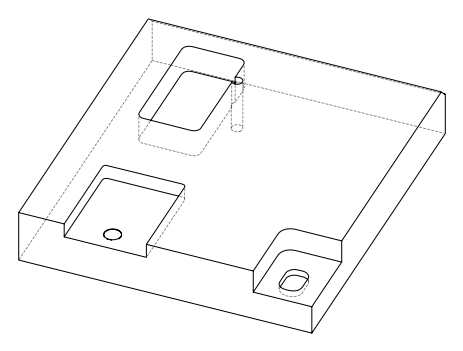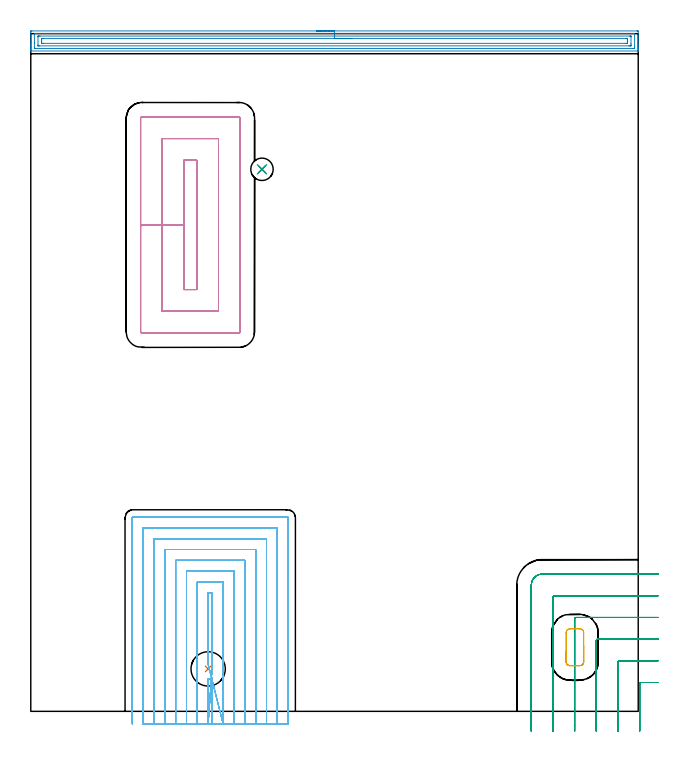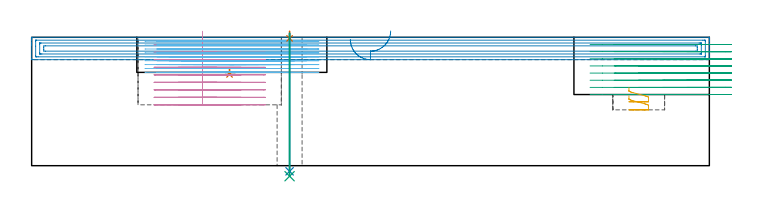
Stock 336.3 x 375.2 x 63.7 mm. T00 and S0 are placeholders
(PLAN: 9 operations, 6 tool changes, 83.8 min)
(1 INDEXABLE_INSERT_DRILL_BLIND_HOLE_FROM_SOLID | STEP1POCKET | NXT0302_009 | 0.02 min | 5146 mm3)
(2 AREA_MILL | FG_CHAMFER_SURFACE | UGT0205_001 | 11.03 min | 20700 mm3)
(3 MILL_CORNER_NOTCH_RECTANGULAR | CORNER_NOTCH_RECTANGULAR | NXT0201_012 | Follow Part, ap 4, ae 75% | 10.43 min | 159131 mm3)
(4 MILL_RECTANGULAR_POCKET | POCKET_RECTANGULAR_STRAIGHT | NXT0201_012 | Follow Part, ap 4, ae 75% | 15.08 min | 320854 mm3)
(5 MILL_RECTANGULAR_POCKET_1 | POCKET_RECTANGULAR_STRAIGHT_1 | NXT0201_012 | Follow Part, ap 4, ae 75% | 0.46 min | 6454 mm3)
(6 MILL_SLOT | SLOT_PARTIAL_RECTANGULAR | UGT0201_007 | Follow Part, ap 2, ae 75% | 46.18 min | 178075 mm3)
(7 SPOT_DRILL | STEP1HOLE | NXT0321_9005460120000 | 0.03 min | 19 mm3)
(8 DRILL_THROUGH_HOLE_INTO_CENTER | STEP1HOLE | NXT0301_042 | 0.28 min | 2461 mm3)
(9 DRILL_TO_ENLARGE_THROUGH_HOLE | STEP1HOLE | UGT0301_233 | 0.29 min | 4719 mm3)
(TOOL NXT0302_009 | Index. Insert Drill 19mm [880-D1900L25-05] | D19 PA176 FL95 Z2)
(TOOL UGT0205_001 | Chamfer Mill 20 x 3 x 45 deg. | D20 FL50 Z2)
(TOOL NXT0201_012 | ENDMILL 16mm [2P460-1600-NA 1630] | D16 FL38 Z6)
(TOOL UGT0201_007 | End Mill 8 mm | D8 FL19 Z4)
(TOOL NXT0321_9005460120000 | NC Spot Drill, 142deg, 12mm, Carbide, Uncoated | D12 PA142 FL30 Z2)
(TOOL NXT0301_042 | Carbide Drill 7.1mm [860.1-0710-057A1-MM 2214] | D7.1 PA140 FL85 Z2)
(TOOL UGT0301_233 | Twist Drill 12.4 mm | D12.4 PA118 FL98 Z2)
(OP 1 INDEXABLE_INSERT_DRILL_BLIND_HOLE_FROM_SOLID)
G17 G21 G94 G90
T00 M6
G54
G17 G0 G90 X98.2 Y23.5 S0 M3
G43 Z73.7 H1
G94 G81 G98 Z45.3 F250. R48.3
G80
M5
M2
(OP 2 AREA_MILL)
G17 G21 G94 G90
T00 M6
G54
G17 G0 G90 X158.15 Y376.7 S1061 M3
G43 Z73.7 H0
Z62.6
G94 G1 X158.188 Z61.728 F250.
X158.302 Z60.864
X158.491 Z60.012
X158.753 Z59.18
X159.087 Z58.374
X159.49 Z57.6
X159.959 Z56.864
X160.49 Z56.172
X161.079 Z55.529
X161.722 Z54.94
X162.414 Z54.409
X163.15 Z53.94
X163.924 Z53.537
X164.73 Z53.203
X165.562 Z52.941
X166.414 Z52.752
X167.278 Z52.638
X168.15 Z52.6
X335.68
X335.945 Y376.697 Z52.602
X336.29 Y376.692 Z52.606
X336.3 Y376.342 Z52.955
Y368.914 Z60.38
Y367.472 Z61.824
Y367.126 Z62.17
Y366.432 Z62.868
Y366.09 Z63.21
X336.294 Y365.669 Z63.623
X336.29 Y365.602 Z63.688
X336.127 Y365.6 Z63.7
X0.173
X0.01 Y365.603 Z63.688
X0.004 Y365.643 Z63.648
X0.002 Y365.671 Z63.621
X0. Y366.09 Z63.21
Y366.432 Z62.868
Y367.126 Z62.17
Y368.367 Z60.93
Y368.914 Z60.38
Y369.535 Z59.761
X0.001 Y376.069 Z53.229
X0.004 Y376.686 Z52.612
X0.007 Y376.692 Z52.606
X0.62 Y376.7 Z52.6
X168.15
Y375.286 Z54.014
X333.893
X334.004 Y375.285 Z54.015
X334.227 Y375.281 Z54.019
X334.284 Y375.279 Z54.021
X334.29 Y375.266 Z54.034
X334.296 Y375.232 Z54.068
X334.298 Y375.174 Z54.126
X334.3 Y374.767 Z54.533
X334.299 Y367.613 Z61.687
X334.293 Y367.126 Z62.174
X334.29 Y367.03 Z62.27
X334.115 Y367.02 Z62.28
X334.003 Y367.016 Z62.284
X333.893 Y367.015 Z62.285
X333.111 Y367.014 Z62.286
X2.407
X2.296 Y367.015 Z62.285
X2.074 Y367.019 Z62.281
X2.016 Y367.021 Z62.279
X2.01 Y367.034 Z62.266
X2.004 Y367.068 Z62.232
X2.002 Y367.126 Z62.174
X2. Y367.533 Z61.767
Y370.012 Z59.288
X2.001 Y374.687 Z54.613
X2.007 Y375.174 Z54.126
X2.01 Y375.27 Z54.03
X2.185 Y375.28 Z54.02
X2.297 Y375.284 Z54.016
X2.407 Y375.285 Z54.015
X3.189 Y375.286 Z54.014
X168.15
Y373.872 Z55.428
X331.621 Y373.871 Z55.429
X332.106 Y373.869 Z55.431
X332.267 Y373.867 Z55.433
X332.286 Y373.865 Z55.435
X332.292 Y373.813 Z55.487
X332.297 Y373.709 Z55.591
X332.299 Y373.58 Z55.72
X332.3 Y373.386 Z55.914
Y369.614 Z59.686
X332.299 Y368.914 Z60.386
X332.298 Y368.722 Z60.578
X332.29 Y368.526 Z60.774
X332.279 Y368.435 Z60.865
X332.227 Y368.433 Z60.867
X332.106 Y368.43 Z60.87
X331.698 Y368.429 Z60.871
X331.213 Y368.428 Z60.872
X4.679 Y368.429 Z60.871
X4.194 Y368.431 Z60.869
X4.033 Y368.433 Z60.867
X4.014 Y368.435 Z60.865
X4.008 Y368.487 Z60.813
X4.003 Y368.591 Z60.709
X4.001 Y368.72 Z60.58
X4. Y368.914 Z60.386
X4.001 Y373.386 Z55.914
X4.002 Y373.578 Z55.722
X4.01 Y373.774 Z55.526
X4.021 Y373.865 Z55.435
X4.073 Y373.867 Z55.433
X4.194 Y373.87 Z55.43
X4.602 Y373.871 Z55.429
X5.088 Y373.872 Z55.428
X168.15
Y372.457 Z56.843
X329.46
X330.276 Y372.45 Z56.85
X330.3 Y371.616 Z57.684
Y370.722 Z58.578
Y370.703 Z58.597
X330.278 Y369.85 Z59.45
X329.426 Y369.843 Z59.457
X6.84
X6.024 Y369.85 Z59.45
X6. Y370.684 Z58.616
Y371.578 Z57.722
Y371.597 Z57.703
X6.022 Y372.45 Z56.85
X6.875 Y372.457 Z56.843
X168.15
X169.022 Z56.881
X169.887 Z56.995
X170.738 Z57.183
X171.57 Z57.446
X172.376 Z57.78
X173.15 Z58.182
X173.886 Z58.651
X174.578 Z59.182
X175.221 Z59.772
X175.81 Z60.415
X176.342 Z61.107
X176.81 Z61.843
X177.213 Z62.616
X177.547 Z63.422
X177.809 Z64.254
X177.998 Z65.106
X178.112 Z65.971
X178.15 Z66.843
G0 Z73.7
M5
M2
(OP 3 MILL_CORNER_NOTCH_RECTANGULAR)
G17 G21 G94 G90
T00 M6
G54
G17 G0 G90 X347.3 Y16. S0 M3
G43 Z73.7 H1
Z60.15
G94 G1 X344.3 F250.
X337.895 F500.
G3 X337.1 Y15.205 R0.8
G1 Y-7.96
Y-10.96 F250.
G0 Z73.7
X347.3 Y28.
Z60.15
G1 X344.3
X325.895 F500.
G3 X325.1 Y27.205 R0.8
G1 Y-8.
Y-11. F250.
G0 Z73.7
X347.3 Y40.
Z60.15
G1 X344.3
X313.895 F500.
G3 X313.1 Y39.205 R0.8
G1 Y-8.
Y-11. F250.
G0 Z73.7
X347.3 Y52.
Z60.15
G1 X344.3
X301.896 F500.
G3 X301.1 Y51.204 R0.8
G1 Y-8.
Y-11. F250.
G0 Z73.7
X347.3 Y64.
Z60.15
G1 X344.3
X289.896 F500.
G3 X289.1 Y63.204 R0.8
G1 Y-8.
Y-11. F250.
G0 Z73.7
X347.3 Y76.
Z60.15
G1 X344.3
X283.2 F500.
G3 X277.1 Y69.9 R6.1
G1 Y-8.
Y-11. F250.
G0 Z73.7
X347.3 Y16.
Z56.6
G1 X344.3
X337.895 F500.
G3 X337.1 Y15.205 R0.8
G1 Y-7.96
Y-10.96 F250.
G0 Z73.7
X347.3 Y28.
Z56.6
G1 X344.3
X325.895 F500.
G3 X325.1 Y27.205 R0.8
G1 Y-8.
Y-11. F250.
G0 Z73.7
X347.3 Y40.
Z56.6
G1 X344.3
X313.895 F500.
G3 X313.1 Y39.205 R0.8
G1 Y-8.
Y-11. F250.
G0 Z73.7
X347.3 Y52.
Z56.6
G1 X344.3
X301.896 F500.
G3 X301.1 Y51.204 R0.8
G1 Y-8.
Y-11. F250.
G0 Z73.7
X347.3 Y64.
Z56.6
G1 X344.3
X289.896 F500.
G3 X289.1 Y63.204 R0.8
G1 Y-8.
Y-11. F250.
G0 Z73.7
X347.3 Y76.
Z56.6
G1 X344.3
X283.2 F500.
G3 X277.1 Y69.9 R6.1
G1 Y-8.
Y-11. F250.
G0 Z73.7
X347.3 Y16.
Z53.05
G1 X344.3
X337.895 F500.
G3 X337.1 Y15.205 R0.8
G1 Y-7.96
Y-10.96 F250.
G0 Z73.7
X347.3 Y28.
Z53.05
G1 X344.3
X325.895 F500.
G3 X325.1 Y27.205 R0.8
G1 Y-8.
Y-11. F250.
G0 Z73.7
X347.3 Y40.
Z53.05
G1 X344.3
X313.895 F500.
G3 X313.1 Y39.205 R0.8
G1 Y-8.
Y-11. F250.
G0 Z73.7
X347.3 Y52.
Z53.05
G1 X344.3
X301.896 F500.
G3 X301.1 Y51.204 R0.8
G1 Y-8.
Y-11. F250.
G0 Z73.7
X347.3 Y64.
Z53.05
G1 X344.3
X289.896 F500.
G3 X289.1 Y63.204 R0.8
G1 Y-8.
Y-11. F250.
G0 Z73.7
X347.3 Y76.
Z53.05
G1 X344.3
X283.2 F500.
G3 X277.1 Y69.9 R6.1
G1 Y-8.
Y-11. F250.
G0 Z73.7
X347.3 Y16.
Z49.5
G1 X344.3
X337.895 F500.
G3 X337.1 Y15.205 R0.8
G1 Y-7.96
Y-10.96 F250.
G0 Z73.7
X347.3 Y28.
Z49.5
G1 X344.3
X325.895 F500.
G3 X325.1 Y27.205 R0.8
G1 Y-8.
Y-11. F250.
G0 Z73.7
X347.3 Y40.
Z49.5
G1 X344.3
X313.895 F500.
G3 X313.1 Y39.205 R0.8
G1 Y-8.
Y-11. F250.
G0 Z73.7
X347.3 Y52.
Z49.5
G1 X344.3
X301.896 F500.
G3 X301.1 Y51.204 R0.8
G1 Y-8.
Y-11. F250.
G0 Z73.7
X347.3 Y64.
Z49.5
G1 X344.3
X289.896 F500.
G3 X289.1 Y63.204 R0.8
G1 Y-8.
Y-11. F250.
G0 Z73.7
X347.3 Y76.
Z49.5
G1 X344.3
X283.2 F500.
G3 X277.1 Y69.9 R6.1
G1 Y-8.
Y-11. F250.
G0 Z73.7
X347.3 Y16.
Z45.95
G1 X344.3
X337.895 F500.
G3 X337.1 Y15.205 R0.8
G1 Y-7.96
Y-10.96 F250.
G0 Z73.7
X347.3 Y28.
Z45.95
G1 X344.3
X325.895 F500.
G3 X325.1 Y27.205 R0.8
G1 Y-8.
Y-11. F250.
G0 Z73.7
X347.3 Y40.
Z45.95
G1 X344.3
X313.895 F500.
G3 X313.1 Y39.205 R0.8
G1 Y-8.
Y-11. F250.
G0 Z73.7
X347.3 Y52.
Z45.95
G1 X344.3
X301.896 F500.
G3 X301.1 Y51.204 R0.8
G1 Y-8.
Y-11. F250.
G0 Z73.7
X347.3 Y64.
Z45.95
G1 X344.3
X289.896 F500.
G3 X289.1 Y63.204 R0.8
G1 Y-8.
Y-11. F250.
G0 Z73.7
X347.3 Y76.
Z45.95
G1 X344.3
X283.2 F500.
G3 X277.1 Y69.9 R6.1
G1 Y-8.
Y-11. F250.
G0 Z73.7
X347.3 Y16.
Z42.4
G1 X344.3
X337.895 F500.
G3 X337.1 Y15.205 R0.8
G1 Y-7.96
Y-10.96 F250.
G0 Z73.7
X347.3 Y28.
Z42.4
G1 X344.3
X325.895 F500.
G3 X325.1 Y27.205 R0.8
G1 Y-8.
Y-11. F250.
G0 Z73.7
X347.3 Y40.
Z42.4
G1 X344.3
X313.895 F500.
G3 X313.1 Y39.205 R0.8
G1 Y-8.
Y-11. F250.
G0 Z73.7
X347.3 Y52.
Z42.4
G1 X344.3
X301.896 F500.
G3 X301.1 Y51.204 R0.8
G1 Y-8.
Y-11. F250.
G0 Z73.7
X347.3 Y64.
Z42.4
G1 X344.3
X289.896 F500.
G3 X289.1 Y63.204 R0.8
G1 Y-8.
Y-11. F250.
G0 Z73.7
X347.3 Y76.
Z42.4
G1 X344.3
X283.2 F500.
G3 X277.1 Y69.9 R6.1
G1 Y-8.
Y-11. F250.
G0 Z73.7
X347.3 Y16.
Z38.85
G1 X344.3
X337.895 F500.
G3 X337.1 Y15.205 R0.8
G1 Y-7.96
Y-10.96 F250.
G0 Z73.7
X347.3 Y28.
Z38.85
G1 X344.3
X325.895 F500.
G3 X325.1 Y27.205 R0.8
G1 Y-8.
Y-11. F250.
G0 Z73.7
X347.3 Y40.
Z38.85
G1 X344.3
X313.895 F500.
G3 X313.1 Y39.205 R0.8
G1 Y-8.
Y-11. F250.
G0 Z73.7
X347.3 Y52.
Z38.85
G1 X344.3
X301.896 F500.
G3 X301.1 Y51.204 R0.8
G1 Y-8.
Y-11. F250.
G0 Z73.7
X347.3 Y64.
Z38.85
G1 X344.3
X289.896 F500.
G3 X289.1 Y63.204 R0.8
G1 Y-8.
Y-11. F250.
G0 Z73.7
X347.3 Y76.
Z38.85
G1 X344.3
X283.2 F500.
G3 X277.1 Y69.9 R6.1
G1 Y-8.
Y-11. F250.
G0 Z73.7
X347.3 Y16.
Z35.3
G1 X344.3
X337.895 F500.
G3 X337.1 Y15.205 R0.8
G1 Y-7.96
Y-10.96 F250.
G0 Z73.7
X347.3 Y28.
Z35.3
G1 X344.3
X325.895 F500.
G3 X325.1 Y27.205 R0.8
G1 Y-8.
Y-11. F250.
G0 Z73.7
X347.3 Y40.
Z35.3
G1 X344.3
X313.895 F500.
G3 X313.1 Y39.205 R0.8
G1 Y-8.
Y-11. F250.
G0 Z73.7
X347.3 Y52.
Z35.3
G1 X344.3
X301.896 F500.
G3 X301.1 Y51.204 R0.8
G1 Y-8.
Y-11. F250.
G0 Z73.7
X347.3 Y64.
Z35.3
G1 X344.3
X289.896 F500.
G3 X289.1 Y63.204 R0.8
G1 Y-8.
Y-11. F250.
G0 Z73.7
X347.3 Y76.
Z35.3
G1 X344.3
X283.2 F500.
G3 X277.1 Y69.9 R6.1
G1 Y-8.
Y-11. F250.
G0 Z73.7
M5
M2
(OP 4 MILL_RECTANGULAR_POCKET)
G17 G21 G94 G90
T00 M6
G54
G17 G0 G90 X84.8 Y294.388 S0 M3
G43 Z73.7 H1
Z66.7
G94 G1 Y269.3 Z59.978 F250.
Y233.5 F500.
X91.9
Y305.1
X84.8
Y269.3
X72.8
Y221.5
X103.9
Y317.1
X72.8
Y269.3
X60.8
Y210.2
G3 X61.5 Y209.5 R0.7
G1 X115.2
G3 X115.9 Y210.2 R0.7
G1 Y328.4
G3 X115.2 Y329.1 R0.7
G1 X61.5
G3 X60.8 Y328.4 R0.7
G1 Y269.3
Y268.3
G0 X84.8 Y294.388 Z62.978
G1 Y269.3 Z56.255 F250.
Y233.5 F500.
X91.9
Y305.1
X84.8
Y269.3
X72.8
Y221.5
X103.9
Y317.1
X72.8
Y269.3
X60.8
Y210.2
G3 X61.5 Y209.5 R0.7
G1 X115.2
G3 X115.9 Y210.2 R0.7
G1 Y328.4
G3 X115.2 Y329.1 R0.7
G1 X61.5
G3 X60.8 Y328.4 R0.7
G1 Y269.3
Y268.3
G0 X84.8 Y294.388 Z59.255
G1 Y269.3 Z52.533 F250.
Y233.5 F500.
X91.9
Y305.1
X84.8
Y269.3
X72.8
Y221.5
X103.9
Y317.1
X72.8
Y269.3
X60.8
Y210.2
G3 X61.5 Y209.5 R0.7
G1 X115.2
G3 X115.9 Y210.2 R0.7
G1 Y328.4
G3 X115.2 Y329.1 R0.7
G1 X61.5
G3 X60.8 Y328.4 R0.7
G1 Y269.3
Y268.3
G0 X84.8 Y294.388 Z55.533
G1 Y269.3 Z48.811 F250.
Y233.5 F500.
X91.9
Y305.1
X84.8
Y269.3
X72.8
Y221.5
X103.9
Y317.1
X72.8
Y269.3
X60.8
Y210.2
G3 X61.5 Y209.5 R0.7
G1 X115.2
G3 X115.9 Y210.2 R0.7
G1 Y328.4
G3 X115.2 Y329.1 R0.7
G1 X61.5
G3 X60.8 Y328.4 R0.7
G1 Y269.3
Y268.3
G0 X84.8 Y294.388 Z51.811
G1 Y269.3 Z45.089 F250.
Y233.5 F500.
X91.9
Y305.1
X84.8
Y269.3
X72.8
Y221.5
X103.9
Y317.1
X72.8
Y269.3
X60.8
Y210.2
G3 X61.5 Y209.5 R0.7
G1 X115.2
G3 X115.9 Y210.2 R0.7
G1 Y328.4
G3 X115.2 Y329.1 R0.7
G1 X61.5
G3 X60.8 Y328.4 R0.7
G1 Y269.3
Y268.3
G0 X84.8 Y294.388 Z48.089
G1 Y269.3 Z41.367 F250.
Y233.5 F500.
X91.9
Y305.1
X84.8
Y269.3
X72.8
Y221.5
X103.9
Y317.1
X72.8
Y269.3
X60.8
Y210.2
G3 X61.5 Y209.5 R0.7
G1 X115.2
G3 X115.9 Y210.2 R0.7
G1 Y328.4
G3 X115.2 Y329.1 R0.7
G1 X61.5
G3 X60.8 Y328.4 R0.7
G1 Y269.3
Y268.3
G0 X84.8 Y294.388 Z44.367
G1 Y269.3 Z37.644 F250.
Y233.5 F500.
X91.9
Y305.1
X84.8
Y269.3
X72.8
Y221.5
X103.9
Y317.1
X72.8
Y269.3
X60.8
Y210.2
G3 X61.5 Y209.5 R0.7
G1 X115.2
G3 X115.9 Y210.2 R0.7
G1 Y328.4
G3 X115.2 Y329.1 R0.7
G1 X61.5
G3 X60.8 Y328.4 R0.7
G1 Y269.3
Y268.3
G0 X84.8 Y294.388 Z40.644
G1 Y269.3 Z33.922 F250.
Y233.5 F500.
X91.9
Y305.1
X84.8
Y269.3
X72.8
Y221.5
X103.9
Y317.1
X72.8
Y269.3
X60.8
Y210.2
G3 X61.5 Y209.5 R0.7
G1 X115.2
G3 X115.9 Y210.2 R0.7
G1 Y328.4
G3 X115.2 Y329.1 R0.7
G1 X61.5
G3 X60.8 Y328.4 R0.7
G1 Y269.3
Y268.3
G0 X84.8 Y294.388 Z36.922
G1 Y269.3 Z30.2 F250.
Y233.5 F500.
X91.9
Y305.1
X84.8
Y269.3
X72.8
Y221.5
X103.9
Y317.1
X72.8
Y269.3
X60.8
Y210.2
G3 X61.5 Y209.5 R0.7
G1 X115.2
G3 X115.9 Y210.2 R0.7
G1 Y328.4
G3 X115.2 Y329.1 R0.7
G1 X61.5
G3 X60.8 Y328.4 R0.7
G1 Y269.3
Y268.3
G0 Z73.7
M5
M2
(OP 5 MILL_RECTANGULAR_POCKET_1)
G17 G21 G94 G90
T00 M6
G54
G17 G0 G90 X296.4 Y33.32 S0 M3
G43 Z73.7 H1
Z38.7
G94 G1 Y27.4 Z37.114 F250.
Y27.255 Z37.075
X296.459 Y26.883 Z36.974
X296.584 Y26.528 Z36.873
X296.77 Y26.201 Z36.772
X297.012 Y25.912 Z36.671
X297.301 Y25.67 Z36.57
X297.628 Y25.484 Z36.47
X297.983 Y25.359 Z36.369
X298.355 Y25.3 Z36.268
X304.145 Z34.716
X304.517 Y25.359 Z34.615
X304.872 Y25.484 Z34.515
X305.199 Y25.67 Z34.414
X305.488 Y25.912 Z34.313
X305.73 Y26.201 Z34.212
X305.916 Y26.528 Z34.111
X306.041 Y26.883 Z34.01
X306.1 Y27.255 Z33.909
Y27.4 Z33.87
Y35.5 Z31.7
Y43.6 F500.
G3 X304. Y45.7 R2.1
G1 X298.5
G3 X296.4 Y43.6 R2.1
G1 Y27.4
G3 X298.5 Y25.3 R2.1
G1 X304.
G3 X306.1 Y27.4 R2.1
G1 Y35.5
Y36.5
G0 X296.4 Y33.32 Z34.7
G1 Y27.4 Z33.114 F250.
Y27.255 Z33.075
X296.459 Y26.883 Z32.974
X296.584 Y26.528 Z32.873
X296.77 Y26.201 Z32.772
X297.012 Y25.912 Z32.671
X297.301 Y25.67 Z32.57
X297.628 Y25.484 Z32.47
X297.983 Y25.359 Z32.369
X298.355 Y25.3 Z32.268
X304.145 Z30.716
X304.517 Y25.359 Z30.615
X304.872 Y25.484 Z30.515
X305.199 Y25.67 Z30.414
X305.488 Y25.912 Z30.313
X305.73 Y26.201 Z30.212
X305.916 Y26.528 Z30.111
X306.041 Y26.883 Z30.01
X306.1 Y27.255 Z29.909
Y27.4 Z29.87
Y35.5 Z27.7
Y43.6 F500.
G3 X304. Y45.7 R2.1
G1 X298.5
G3 X296.4 Y43.6 R2.1
G1 Y27.4
G3 X298.5 Y25.3 R2.1
G1 X304.
G3 X306.1 Y27.4 R2.1
G1 Y35.5
Y36.5
G0 Z73.7
M5
M2
(OP 6 MILL_SLOT)
G17 G21 G94 G90
T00 M6
G54
G17 G0 G90 X100.5 Y-7. S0 M3
G43 Z73.7 H0
Z61.767
G94 G1 Y-4. F250.
Y18.51 F500.
G2 X98.2 Y18.006 R5.513
G1 Y-4.
Y-7. F250.
X100.5 Y25.491 F500.
Y28.491 F250.
Y65.6 F500.
X98.2
Y28.996
Y25.996 F250.
X106.5 Y-7. F500.
Y-4. F250.
Y71.6 F500.
X92.2
Y-4.
Y-7. F250.
X112.5
Y-4.
Y77.6 F500.
X86.2
Y-4.
Y-7. F250.
X118.5
Y-4.
Y83.6 F500.
X80.2
Y-4.
Y-7. F250.
X124.5
Y-4.
Y89.6 F500.
X74.2
Y-4.
Y-7. F250.
X130.5
Y-4.
Y95.6 F500.
X68.2
Y-4.
Y-7. F250.
X136.5
Y-4.
Y101.6 F500.
X62.2
Y-4.
Y-7. F250.
X142.5
Y-4.
Y107.2 F500.
G3 X142.1 Y107.6 R0.4
G1 X56.6
G3 X56.2 Y107.2 R0.4
G1 Y-4.
Y-7. F250.
G0 X100.5 Z59.833
G1 Y-4.
Y18.51 F500.
G2 X98.2 Y18.006 R5.513
G1 Y-4.
Y-7. F250.
X100.5 Y25.491 F500.
Y28.491 F250.
Y65.6 F500.
X98.2
Y28.996
Y25.996 F250.
X106.5 Y-7. F500.
Y-4. F250.
Y71.6 F500.
X92.2
Y-4.
Y-7. F250.
X112.5
Y-4.
Y77.6 F500.
X86.2
Y-4.
Y-7. F250.
X118.5
Y-4.
Y83.6 F500.
X80.2
Y-4.
Y-7. F250.
X124.5
Y-4.
Y89.6 F500.
X74.2
Y-4.
Y-7. F250.
X130.5
Y-4.
Y95.6 F500.
X68.2
Y-4.
Y-7. F250.
X136.5
Y-4.
Y101.6 F500.
X62.2
Y-4.
Y-7. F250.
X142.5
Y-4.
Y107.2 F500.
G3 X142.1 Y107.6 R0.4
G1 X56.6
G3 X56.2 Y107.2 R0.4
G1 Y-4.
Y-7. F250.
G0 X100.5 Z57.9
G1 Y-4.
Y18.51 F500.
G2 X98.2 Y18.006 R5.513
G1 Y-4.
Y-7. F250.
X100.5 Y25.491 F500.
Y28.491 F250.
Y65.6 F500.
X98.2
Y28.996
Y25.996 F250.
X106.5 Y-7. F500.
Y-4. F250.
Y71.6 F500.
X92.2
Y-4.
Y-7. F250.
X112.5
Y-4.
Y77.6 F500.
X86.2
Y-4.
Y-7. F250.
X118.5
Y-4.
Y83.6 F500.
X80.2
Y-4.
Y-7. F250.
X124.5
Y-4.
Y89.6 F500.
X74.2
Y-4.
Y-7. F250.
X130.5
Y-4.
Y95.6 F500.
X68.2
Y-4.
Y-7. F250.
X136.5
Y-4.
Y101.6 F500.
X62.2
Y-4.
Y-7. F250.
X142.5
Y-4.
Y107.2 F500.
G3 X142.1 Y107.6 R0.4
G1 X56.6
G3 X56.2 Y107.2 R0.4
G1 Y-4.
Y-7. F250.
G0 X100.5 Z55.967
G1 Y-4.
Y18.51 F500.
G2 X98.2 Y18.006 R5.513
G1 Y-4.
Y-7. F250.
X100.5 Y25.491 F500.
Y28.491 F250.
Y65.6 F500.
X98.2
Y28.996
Y25.996 F250.
X106.5 Y-7. F500.
Y-4. F250.
Y71.6 F500.
X92.2
Y-4.
Y-7. F250.
X112.5
Y-4.
Y77.6 F500.
X86.2
Y-4.
Y-7. F250.
X118.5
Y-4.
Y83.6 F500.
X80.2
Y-4.
Y-7. F250.
X124.5
Y-4.
Y89.6 F500.
X74.2
Y-4.
Y-7. F250.
X130.5
Y-4.
Y95.6 F500.
X68.2
Y-4.
Y-7. F250.
X136.5
Y-4.
Y101.6 F500.
X62.2
Y-4.
Y-7. F250.
X142.5
Y-4.
Y107.2 F500.
G3 X142.1 Y107.6 R0.4
G1 X56.6
G3 X56.2 Y107.2 R0.4
G1 Y-4.
Y-7. F250.
G0 X100.5 Z54.033
G1 Y-4.
Y18.51 F500.
G2 X98.2 Y18.006 R5.513
G1 Y-4.
Y-7. F250.
X100.5 Y25.491 F500.
Y28.491 F250.
Y65.6 F500.
X98.2
Y28.996
Y25.996 F250.
X106.5 Y-7. F500.
Y-4. F250.
Y71.6 F500.
X92.2
Y-4.
Y-7. F250.
X112.5
Y-4.
Y77.6 F500.
X86.2
Y-4.
Y-7. F250.
X118.5
Y-4.
Y83.6 F500.
X80.2
Y-4.
Y-7. F250.
X124.5
Y-4.
Y89.6 F500.
X74.2
Y-4.
Y-7. F250.
X130.5
Y-4.
Y95.6 F500.
X68.2
Y-4.
Y-7. F250.
X136.5
Y-4.
Y101.6 F500.
X62.2
Y-4.
Y-7. F250.
X142.5
Y-4.
Y107.2 F500.
G3 X142.1 Y107.6 R0.4
G1 X56.6
G3 X56.2 Y107.2 R0.4
G1 Y-4.
Y-7. F250.
G0 X100.5 Z52.1
G1 Y-4.
Y18.51 F500.
G2 X98.2 Y18.006 R5.513
G1 Y-4.
Y-7. F250.
X100.5 Y25.491 F500.
Y28.491 F250.
Y65.6 F500.
X98.2
Y28.996
Y25.996 F250.
X106.5 Y-7. F500.
Y-4. F250.
Y71.6 F500.
X92.2
Y-4.
Y-7. F250.
X112.5
Y-4.
Y77.6 F500.
X86.2
Y-4.
Y-7. F250.
X118.5
Y-4.
Y83.6 F500.
X80.2
Y-4.
Y-7. F250.
X124.5
Y-4.
Y89.6 F500.
X74.2
Y-4.
Y-7. F250.
X130.5
Y-4.
Y95.6 F500.
X68.2
Y-4.
Y-7. F250.
X136.5
Y-4.
Y101.6 F500.
X62.2
Y-4.
Y-7. F250.
X142.5
Y-4.
Y107.2 F500.
G3 X142.1 Y107.6 R0.4
G1 X56.6
G3 X56.2 Y107.2 R0.4
G1 Y-4.
Y-7. F250.
G0 X100.5 Z50.167
G1 Y-4.
Y18.51 F500.
G2 X98.2 Y18.006 R5.513
G1 Y-4.
Y-7. F250.
X100.5 Y25.491 F500.
Y28.491 F250.
Y65.6 F500.
X98.2
Y28.996
Y25.996 F250.
X106.5 Y-7. F500.
Y-4. F250.
Y71.6 F500.
X92.2
Y-4.
Y-7. F250.
X112.5
Y-4.
Y77.6 F500.
X86.2
Y-4.
Y-7. F250.
X118.5
Y-4.
Y83.6 F500.
X80.2
Y-4.
Y-7. F250.
X124.5
Y-4.
Y89.6 F500.
X74.2
Y-4.
Y-7. F250.
X130.5
Y-4.
Y95.6 F500.
X68.2
Y-4.
Y-7. F250.
X136.5
Y-4.
Y101.6 F500.
X62.2
Y-4.
Y-7. F250.
X142.5
Y-4.
Y107.2 F500.
G3 X142.1 Y107.6 R0.4
G1 X56.6
G3 X56.2 Y107.2 R0.4
G1 Y-4.
Y-7. F250.
G0 X100.5 Z48.233
G1 Y-4.
Y18.511 F500.
G2 X98.2 Y18.006 R5.509
G1 Y-4.
Y-7. F250.
X100.5 Y25.491 F500.
Y28.491 F250.
Y65.6 F500.
X98.2
Y28.995
Y25.995 F250.
X106.5 Y-7. F500.
Y-4. F250.
Y71.6 F500.
X92.2
Y-4.
Y-7. F250.
X112.5
Y-4.
Y77.6 F500.
X86.2
Y-4.
Y-7. F250.
X118.5
Y-4.
Y83.6 F500.
X80.2
Y-4.
Y-7. F250.
X124.5
Y-4.
Y89.6 F500.
X74.2
Y-4.
Y-7. F250.
X130.5
Y-4.
Y95.6 F500.
X68.2
Y-4.
Y-7. F250.
X136.5
Y-4.
Y101.6 F500.
X62.2
Y-4.
Y-7. F250.
X142.5
Y-4.
Y107.2 F500.
G3 X142.1 Y107.6 R0.4
G1 X56.6
G3 X56.2 Y107.2 R0.4
G1 Y-4.
Y-7. F250.
G0 X100.5 Z46.3
G1 Y-4.
Y18.511 F500.
X100.403 Y18.468
G2 X98.2 Y18.007 R5.529
G1 Y-4.
Y-7. F250.
X100.5 Y25.491 F500.
Y28.491 F250.
Y65.6 F500.
X98.2
Y28.995
Y25.995 F250.
X106.5 Y-7. F500.
Y-4. F250.
Y71.6 F500.
X92.2
Y-4.
Y-7. F250.
X112.5
Y-4.
Y77.6 F500.
X86.2
Y-4.
Y-7. F250.
X118.5
Y-4.
Y83.6 F500.
X80.2
Y-4.
Y-7. F250.
X124.5
Y-4.
Y89.6 F500.
X74.2
Y-4.
Y-7. F250.
X130.5
Y-4.
Y95.6 F500.
X68.2
Y-4.
Y-7. F250.
X136.5
Y-4.
Y101.6 F500.
X62.2
Y-4.
Y-7. F250.
X142.5
Y-4.
Y107.2 F500.
G3 X142.1 Y107.6 R0.4
G1 X56.6
G3 X56.2 Y107.2 R0.4
G1 Y-4.
Y-7. F250.
G0 Z73.7
M5
M2
(OP 7 SPOT_DRILL)
G17 G21 G94 G90
T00 M6
G54
G17 G0 G90 X128. Y300.1 S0 M3
G43 Z73.7 H0
G94 G81 G98 Z63.166 F250. R66.7
G80
M5
M2
(OP 8 DRILL_THROUGH_HOLE_INTO_CENTER)
G17 G21 G94 G90
T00 M6
G54
G17 G0 G90 X128. Y300.1 S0 M3
G43 Z73.7 H1
G94 G73 G98 Z-2.792 F250. Q6.649 R65.7
G80
M5
M2
(OP 9 DRILL_TO_ENLARGE_THROUGH_HOLE)
G17 G21 G94 G90
T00 M6
G54
G17 G0 G90 X128. Y300.1 S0 M3
G43 Z73.7 H0
G94 G73 G98 Z-5.225 F250. Q11.488 R65.7
G80
M5
M2
